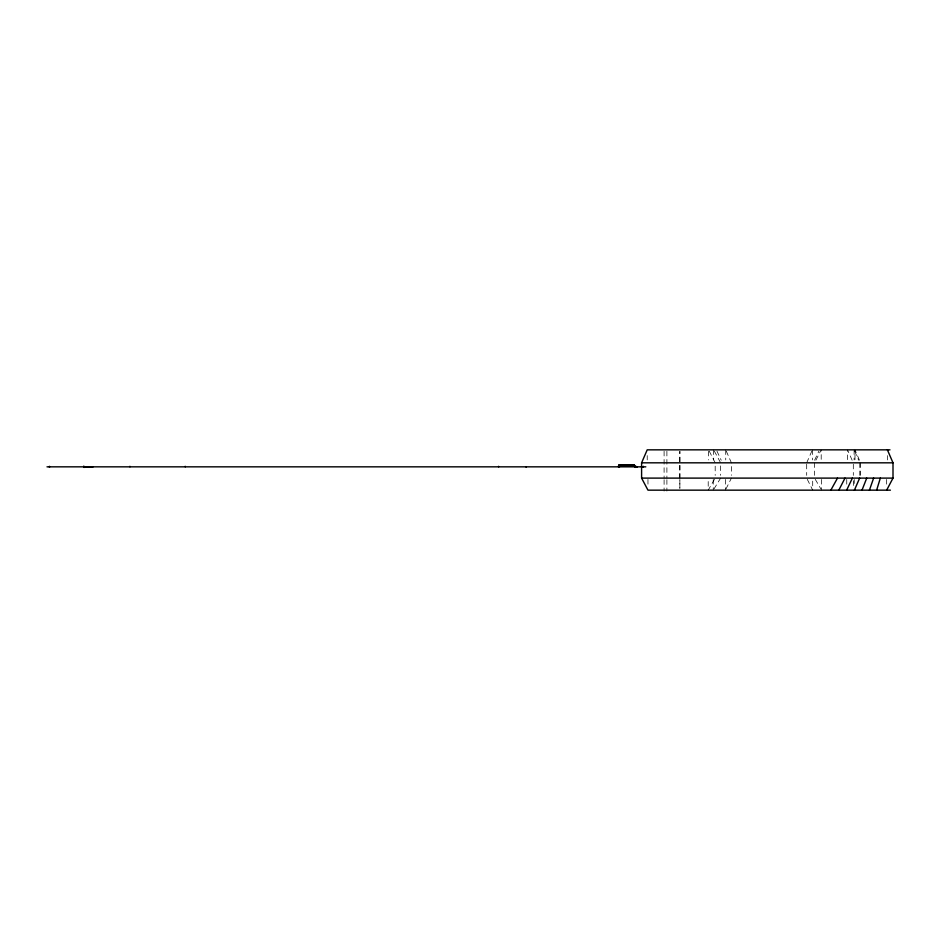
<?xml version="1.0" encoding="UTF-8"?>
<svg xmlns="http://www.w3.org/2000/svg" width="940" height="940" viewBox="0 0 940 940"><rect width="100%" height="100%" fill="white"/><g stroke="black" fill="none" stroke-linecap="round" stroke-linejoin="round"><path stroke-width="0.7" stroke-dasharray="4.7 3.53" d="M806.684 462.821L811.808 451.141M814.592 460.224L818.869 451.141M725.997 488.953L731.414 478.108M815.885 460.224L821.196 449.837L821.196 459.93M714.494 479.318L708.208 490.163L708.208 479.447M713.989 488.953L720.627 478.108M815.262 479.318L820.879 488.953M714.294 451.024L720.627 462.821L720.627 475.335M709.254 451.141L715.187 462.821L715.187 475.335M807.284 479.318L812.701 490.163L812.701 479.447M716.962 451.141L721.215 460.224M852.145 460.224L847.516 449.837L847.516 459.93M854.672 451.141L858.655 460.224M726.303 451.141L731.414 462.821L731.414 475.335M859.466 460.224L854.989 449.837L854.989 459.93M887.395 455.606L887.395 459.93M886.655 479.447L886.655 484.805M860.593 462.821L860.593 475.335M859.783 462.821L859.783 475.335M854.237 479.447L854.237 483.466M854.107 449.837L854.107 459.93M853.309 464.219L853.309 475.382M853.344 480.787L853.344 486.145M846.74 479.447L846.74 484.805M821.584 479.447L821.584 490.163M814.557 462.821L814.557 475.335M812.371 449.837L812.371 459.93M806.684 464.207L806.684 475.335M725.727 449.837L725.727 459.93M725.398 479.447L725.398 490.163M713.66 449.837L713.66 459.93M713.249 479.447L713.249 490.163M708.596 451.282L708.596 459.93M666.895 451.259L666.895 478.284M666.895 479.706L666.895 491.091M664.098 451.259L664.098 478.284M664.098 479.706L664.098 491.091M647.966 479.447L647.966 484.805M647.214 455.606L647.214 459.93M679.867 478.284L679.867 451.259L679.855 478.284M679.867 488.236L679.867 479.706L679.855 488.236"/><path stroke-width="1.41" d="M83.825 467.38L83.825 466.299L83.825 467.38L93.084 466.839M526.259 467.38L526.306 466.839M129.955 466.839L129.908 466.299M185.262 466.839L185.215 466.299M498.647 466.839L498.599 466.299M876.644 490.163L880.334 478.108M869.418 490.163L873.636 478.108M861.992 490.163L866.739 478.108M890.415 490.163L647.966 490.163L641.597 478.108L641.597 462.821L647.214 449.837L889.992 449.837M854.401 490.163L859.642 478.108M846.658 490.163L852.392 478.108M838.797 490.163L845.001 478.108M886.655 490.163L893 478.108L893 462.821L887.395 449.837M830.843 490.163L837.493 478.108M47 466.839L645.803 466.839M641.597 462.821L893 462.821M641.597 478.108L893 478.108M618.473 466.839L619.554 466.839M643.324 466.299L643.324 467.38M634.453 466.299L634.547 465.218L618.614 465.218L618.614 466.299M634.418 465.218L634.265 466.299M633.678 465.218L633.818 466.299M633.525 465.218L633.513 466.299L633.325 465.218M633.184 465.218L633.243 466.299M632.89 465.218L632.914 466.299M632.808 465.218L632.726 466.299M632.526 465.218L632.538 466.299M632.033 465.218L631.939 466.299M631.88 465.218L631.739 466.299L631.551 465.218M631.48 465.218L631.327 466.299M631.21 465.218L631.128 466.299M631.104 465.218L630.928 466.299M630.822 465.218L630.752 466.299M630.564 465.218L630.599 466.299M630.411 465.218L630.317 466.299M630.2 465.218L630.258 466.299M629.941 465.218L629.953 466.299M629.8 465.218L629.777 466.299M629.694 465.218L629.565 466.299M629.365 466.299L629.342 465.218L629.271 466.299M629.118 465.218L629.001 466.299M628.837 465.218L628.884 466.299M628.59 465.218L628.66 466.299M628.543 465.218L628.496 466.299M628.167 465.218L628.249 466.299M628.096 465.218L628.061 466.299M627.932 466.299L627.814 465.218L627.661 466.299M627.438 465.218L627.509 466.299M627.239 466.299L627.227 465.218L627.121 466.299M626.921 465.218L626.898 466.299M626.721 465.218L626.78 466.299M626.475 465.218L626.534 466.299M626.31 465.218L626.216 466.299M626.158 465.218L626.075 466.299M625.875 465.218L625.958 466.299M625.676 465.218L625.805 466.299M625.582 465.218L625.535 466.299M625.288 465.218L625.276 466.299M625.041 465.218L625.112 466.299M624.982 465.218L624.9 466.299M624.806 465.218L624.748 466.299M624.454 465.218L624.618 466.299M624.442 465.218L624.418 466.299M624.101 465.218L624.054 466.299M623.913 465.218L623.925 466.299M623.761 465.218L623.678 466.299M623.643 465.218L623.561 466.299M623.314 465.218L623.385 466.299M623.255 465.218L623.267 466.299M622.95 465.218L622.997 466.299M622.738 465.218L622.856 466.299M622.656 465.218L622.609 466.299M622.362 466.299L622.362 465.218L622.198 466.299M622.045 465.218L621.904 466.299L621.775 465.218M621.634 465.218L621.552 466.299M621.422 465.218L621.481 466.299M621.152 465.218L621.117 466.299M620.964 465.218L620.952 466.299M620.788 465.218L620.788 466.299M620.647 466.299L620.611 465.218L620.518 466.299M620.177 465.218L620.212 466.299M619.989 465.218L619.965 466.299M619.789 465.218L619.777 466.299M619.695 465.218L619.589 466.299M619.366 465.218L619.495 466.299M619.295 465.218L619.166 466.299M619.084 465.218L619.037 466.299M618.884 465.218L618.814 466.299M49.479 466.299L49.479 467.38M65.436 466.839L65.436 466.839M102.307 466.839L102.307 466.839M120.743 466.839L120.743 466.839M139.179 466.839L139.179 466.839M157.603 466.839L157.603 466.839M176.038 466.839L176.038 466.839M194.474 466.839L194.474 466.839M212.91 466.839L212.91 466.839M231.346 466.839L231.346 466.839M249.782 466.839L249.782 466.839M268.217 466.839L268.217 466.839M286.653 466.839L286.653 466.839M305.089 466.839L305.089 466.839M323.524 466.839L323.524 466.839M341.96 466.839L341.96 466.839M360.396 466.839L360.396 466.839M378.82 466.839L378.82 466.839M397.256 466.839L397.256 466.839M415.691 466.839L415.691 466.839M434.127 466.839L434.127 466.839M452.563 466.839L452.563 466.839M470.999 466.839L470.999 466.839M489.435 466.839L489.435 466.839M507.87 466.839L507.87 466.839M544.742 466.839L544.742 466.839M563.178 466.839L563.178 466.839M581.613 466.839L581.613 466.839M56.212 466.839L56.212 466.839M74.648 466.839L74.648 466.839M600.037 466.839L600.037 466.839M111.519 466.839L111.519 466.839M148.391 466.839L148.391 466.839M166.826 466.839L166.826 466.839M203.698 466.839L203.698 466.839M222.134 466.839L222.134 466.839M240.57 466.839L240.57 466.839M259.005 466.839L259.005 466.839M277.429 466.839L277.429 466.839M295.865 466.839L295.865 466.839M314.301 466.839L314.301 466.839M332.737 466.839L332.737 466.839M351.172 466.839L351.172 466.839M369.608 466.839L369.608 466.839M388.044 466.839L388.044 466.839M406.48 466.839L406.48 466.839M424.915 466.839L424.915 466.839M443.351 466.839L443.351 466.839M461.787 466.839L461.787 466.839M480.223 466.839L480.223 466.839M517.082 466.839L517.082 466.839M535.518 466.839L535.518 466.839M553.954 466.839L553.954 466.839M572.389 466.839L572.389 466.839M590.825 466.839L590.825 466.839M609.261 466.839L609.261 466.839M636.909 466.839L635.417 467.38L635.417 466.299L636.909 466.839L635.146 467.38L635.146 466.299L636.909 466.839M634.124 466.299L634.124 465.218L634.03 466.299M632.35 466.299L632.291 465.218L632.221 466.299"/></g></svg>
